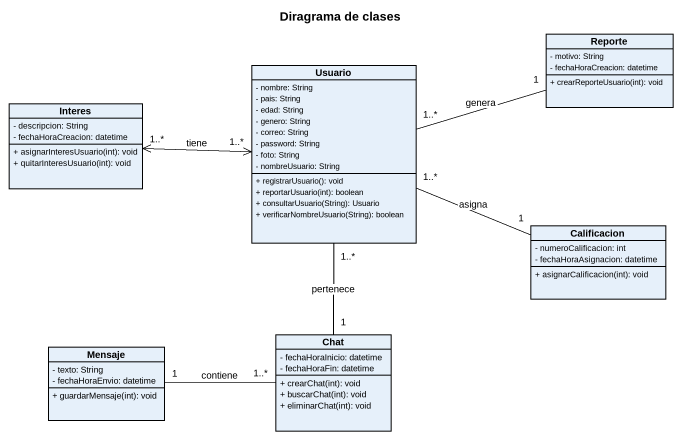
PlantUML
@startuml
title Diragrama de clases
hide circle
hide empty members
skinparam classAttributeIconSize 0
class Reporte {
  - motivo: String
  - fechaHoraCreacion: datetime
  + crearReporteUsuario(int): void
}
class Usuario {
  - nombre: String
  - pais: String
  - edad: String
  - genero: String
  - correo: String
  - password: String
  - foto: String
  - nombreUsuario: String
  + registrarUsuario(): void
  + reportarUsuario(int): boolean
  + consultarUsuario(String): Usuario
  + verificarNombreUsuario(String): boolean
}
class Interes {
  - descripcion: String
  - fechaHoraCreacion: datetime
  + asignarInteresUsuario(int): void
  + quitarInteresUsuario(int): void
}
class Calificacion {
  - numeroCalificacion: int
  - fechaHoraAsignacion: datetime
  + asignarCalificacion(int): void
}
class Mensaje {
  - texto: String
  - fechaHoraEnvio: datetime
  + guardarMensaje(int): void
}
class Chat {
  - fechaHoraInicio: datetime
  - fechaHoraFin: datetime
  + crearChat(int): void
  + buscarChat(int): void
  + eliminarChat(int): void
}
Usuario "1..*" -right- "1" Reporte : genera
Usuario "1..*" <-left-> "1..*" Interes : tiene
Usuario "1..*" -right- "1" Calificacion : asigna
Usuario "1..*" -- "1" Chat : pertenece
Mensaje "1" -right- "1..*" Chat : contiene
@enduml
